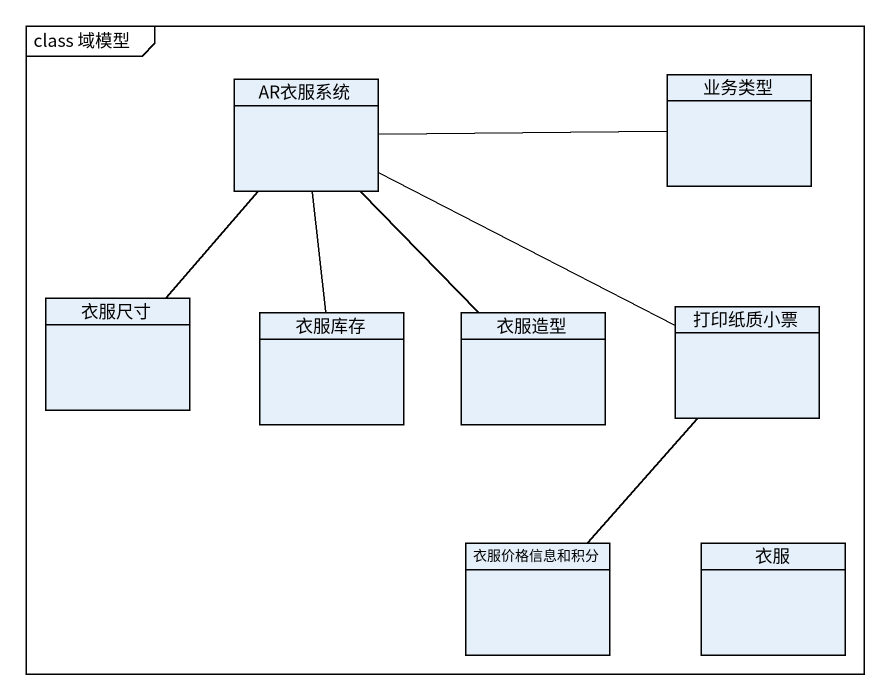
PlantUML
@startuml
mainframe class 域模型
hide circle
hide empty members
class 业务类型
class AR衣服系统
class 衣服尺寸
class 衣服库存
class 衣服造型
class 打印纸质小票
class 衣服价格信息和积分
class 衣服
AR衣服系统 -right- 业务类型
AR衣服系统 -- 衣服尺寸
AR衣服系统 -- 衣服库存
AR衣服系统 -- 衣服造型
AR衣服系统 -right- 打印纸质小票
打印纸质小票 -- 衣服价格信息和积分
@enduml
